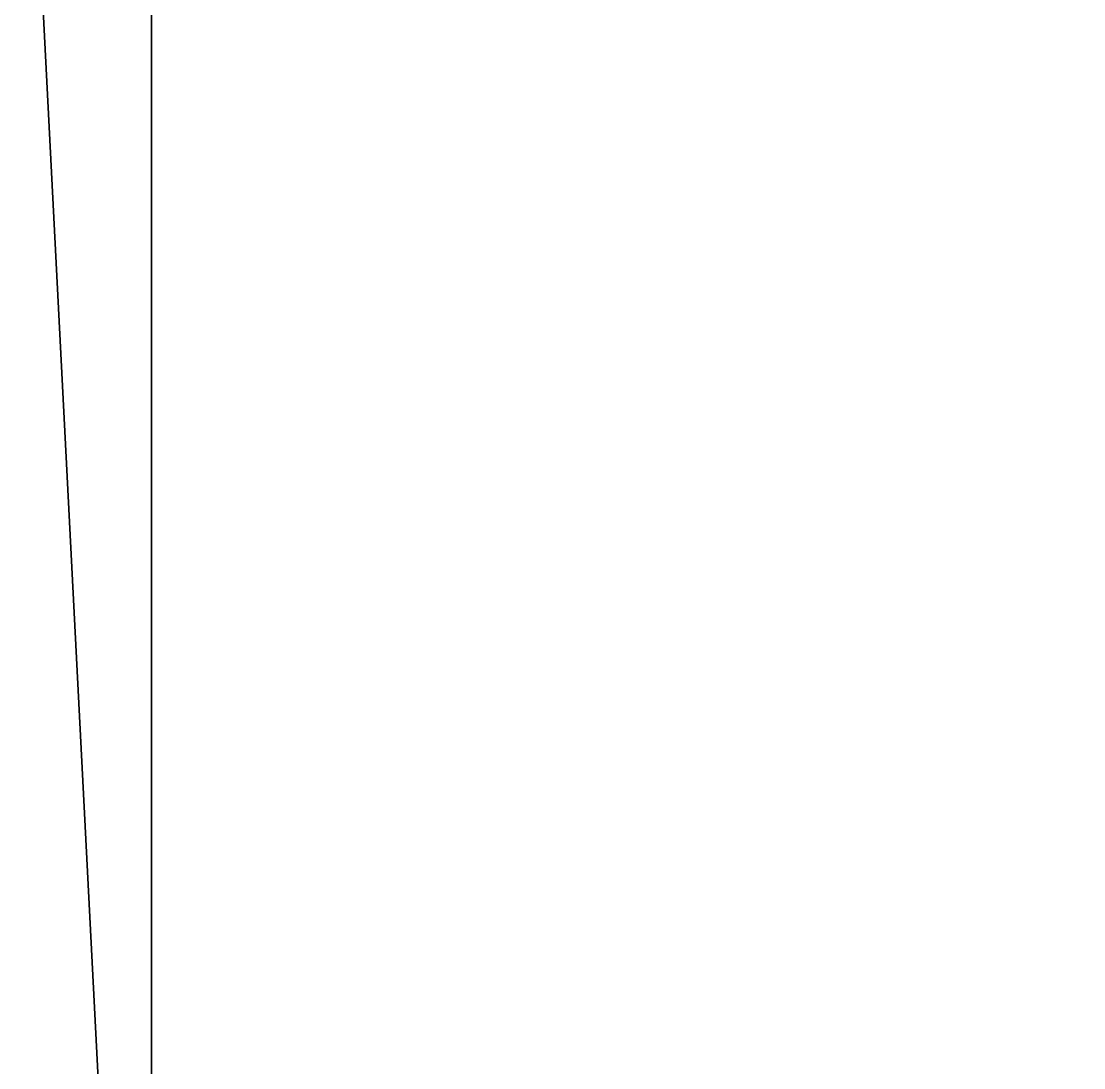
# Model space of a CAD drawing. Header units: millimetres. Extents: x 963 to 2563, y 1239 to 1839.
# Drawn here: x 1045.650689 to 1045.652279, y 1507.037932 to 1507.039499 of the extents above; entities that cross this region are included whole.
import ezdxf

# ---------------------------------------------------------------- set-up
doc = ezdxf.new("R2010")
doc.units = ezdxf.units.MM
doc.header["$LTSCALE"] = 25.4
doc.layers.get('0').update_dxf_attribs({"true_color": 0xffffff})

# ---------------------------------------------------------------- blocks, each defined once
blk = doc.blocks.new('Component#91')
at = {"color": 0}
blk.add_line((8243.8020825, 16268.8600377, -244.9054122), (8243.8020825, 16256.8600377, -244.9054122), dxfattribs=at)
blk.add_line((8243.8020825, 16268.8600377, -244.9054122), (8243.8020825, 16256.8600377, -244.9054122), dxfattribs=at)
mesh = blk.add_polyface(dxfattribs=at)
corners = [(9031.0895247, 16268.8600377, -721.7555512), (8161.0895247, 16256.8600377, -721.7555512), (8161.0895247, 16268.8600377, -721.7555512), (9031.0895247, 16256.8600377, -721.7555512)]
mesh.append_faces([[corners[k] for k in face] for face in [(0, 1, 2), (1, 0, 3)]], dxfattribs={"vtx0": -1, "color": 0})
mesh = blk.add_polyface(dxfattribs=at)
corners = [(9031.0895247, 16256.8600377, 1278.2444488), (8161.0895247, 16268.8600377, 1278.2444488), (8161.0895247, 16256.8600377, 1278.2444488), (9031.0895247, 16268.8600377, 1278.2444488)]
mesh.append_faces([[corners[k] for k in face] for face in [(0, 1, 2), (1, 0, 3)]], dxfattribs={"vtx0": -1, "color": 0})
mesh = blk.add_polyface(dxfattribs=at)
corners = [(8245.5405825, 16268.8600377, 751.0476078), (8242.519573, 16256.8600377, 754.9711173), (8245.5405825, 16256.8600377, 751.0476078), (8242.519573, 16268.8600377, 754.9711173)]
mesh.append_faces([[corners[k] for k in face] for face in [(0, 1, 2), (1, 0, 3)]], dxfattribs={"vtx0": -1, "color": 0})
mesh = blk.add_polyface(dxfattribs=at)
corners = [(8244.3815825, 16268.8600377, 763.5401268), (8243.051573, 16256.8600377, 762.2861268), (8243.051573, 16268.8600377, 762.2861268), (8244.3815825, 16256.8600377, 763.5401268)]
mesh.append_faces([[corners[k] for k in face] for face in [(0, 1, 2), (1, 0, 3)]], dxfattribs={"vtx0": -1, "color": 0})
mesh = blk.add_polyface(dxfattribs=at)
corners = [(8244.0395825, 16256.8600377, 1097.5207398), (8243.099073, 16268.8600377, 1098.1648398), (8243.099073, 16256.8600377, 1098.1648398), (8244.0395825, 16268.8600377, 1097.5207398)]
mesh.append_faces([[corners[k] for k in face] for face in [(0, 1, 2), (1, 0, 3)]], dxfattribs={"vtx0": -1, "color": 0})
mesh = blk.add_polyface(dxfattribs=at)
corners = [(8244.0965825, 16268.8600377, 1035.8000948), (8243.1845825, 16256.8600377, 1035.6955948), (8243.1845825, 16268.8600377, 1035.6955948), (8244.0965825, 16256.8600377, 1035.8000948)]
mesh.append_faces([[corners[k] for k in face] for face in [(0, 1, 2), (1, 0, 3)]], dxfattribs={"vtx0": -1, "color": 0})
mesh = blk.add_polyface(dxfattribs=at)
corners = [(8243.8020825, 16256.8600377, -244.9054122), (8243.1845825, 16268.8600377, -244.7059122), (8243.1845825, 16256.8600377, -244.7059122), (8243.8020825, 16268.8600377, -244.9054122)]
mesh.append_faces([[corners[k] for k in face] for face in [(0, 1, 2), (1, 0, 3)]], dxfattribs={"vtx0": -1, "color": 0})
mesh = blk.add_polyface(dxfattribs=at)
corners = [(8244.4765825, 16268.8600377, 278.9728858), (8243.2890825, 16256.8600377, 281.5473858), (8244.4765825, 16256.8600377, 278.9728858), (8243.2890825, 16268.8600377, 281.5473858)]
mesh.append_faces([[corners[k] for k in face] for face in [(0, 1, 2), (1, 0, 3)]], dxfattribs={"vtx0": -1, "color": 0})
mesh = blk.add_polyface(dxfattribs=at)
corners = [(8243.9920825, 16268.8600377, 601.7548798), (8243.3365825, 16256.8600377, 601.5458798), (8243.3365825, 16268.8600377, 601.5458798), (8243.9920825, 16256.8600377, 601.7548798)]
mesh.append_faces([[corners[k] for k in face] for face in [(0, 1, 2), (1, 0, 3)]], dxfattribs={"vtx0": -1, "color": 0})
mesh = blk.add_polyface(dxfattribs=at)
corners = [(8243.3745825, 16268.8600377, 370.5435283), (8243.8305825, 16256.8600377, 371.9115283), (8243.3745825, 16256.8600377, 370.5435283), (8243.8305825, 16268.8600377, 371.9115283)]
mesh.append_faces([[corners[k] for k in face] for face in [(0, 1, 2), (1, 0, 3)]], dxfattribs={"vtx0": -1, "color": 0})
mesh = blk.add_polyface(dxfattribs=at)
corners = [(8244.0680825, 16268.8600377, 1102.1358398), (8243.3840825, 16256.8600377, 1101.6845898), (8243.3840825, 16268.8600377, 1101.6845898), (8244.0680825, 16256.8600377, 1102.1358398)]
mesh.append_faces([[corners[k] for k in face] for face in [(0, 1, 2), (1, 0, 3)]], dxfattribs={"vtx0": -1, "color": 0})
mesh = blk.add_polyface(dxfattribs=at)
corners = [(8243.9730825, 16268.8600377, 2.8359678), (8243.4030825, 16256.8600377, 2.6839678), (8243.4030825, 16268.8600377, 2.6839678), (8243.9730825, 16256.8600377, 2.8359678)]
mesh.append_faces([[corners[k] for k in face] for face in [(0, 1, 2), (1, 0, 3)]], dxfattribs={"vtx0": -1, "color": 0})
mesh = blk.add_polyface(dxfattribs=at)
corners = [(8244.0490825, 16256.8600377, -333.7210547), (8243.4220825, 16268.8600377, -333.3030452), (8243.4220825, 16256.8600377, -333.3030452), (8244.0490825, 16268.8600377, -333.7210547)]
mesh.append_faces([[corners[k] for k in face] for face in [(0, 1, 2), (1, 0, 3)]], dxfattribs={"vtx0": -1, "color": 0})
mesh = blk.add_polyface(dxfattribs=at)
corners = [(8243.4790825, 16268.8600377, -368.8046022), (8243.9065825, 16256.8600377, -367.9686022), (8243.4790825, 16256.8600377, -368.8046022), (8243.9065825, 16268.8600377, -367.9686022)]
mesh.append_faces([[corners[k] for k in face] for face in [(0, 1, 2), (1, 0, 3)]], dxfattribs={"vtx0": -1, "color": 0})
mesh = blk.add_polyface(dxfattribs=at)
corners = [(8244.0110825, 16256.8600377, 792.4961743), (8243.4980825, 16268.8600377, 792.7716743), (8243.4980825, 16256.8600377, 792.7716743), (8244.0110825, 16268.8600377, 792.4961743)]
mesh.append_faces([[corners[k] for k in face] for face in [(0, 1, 2), (1, 0, 3)]], dxfattribs={"vtx0": -1, "color": 0})
mesh = blk.add_polyface(dxfattribs=at)
corners = [(8243.8210825, 16268.8600377, -403.5081592), (8243.5550825, 16256.8600377, -393.1056402), (8243.8210825, 16256.8600377, -403.5081592), (8243.5550825, 16268.8600377, -393.1056402)]
mesh.append_faces([[corners[k] for k in face] for face in [(0, 1, 2), (1, 0, 3)]], dxfattribs={"vtx0": -1, "color": 0})
mesh = blk.add_polyface(dxfattribs=at)
corners = [(8244.3530825, 16256.8600377, 995.5884283), (8243.5645825, 16268.8600377, 996.2306283), (8243.5645825, 16256.8600377, 996.2306283), (8244.3530825, 16268.8600377, 995.5884283)]
mesh.append_faces([[corners[k] for k in face] for face in [(0, 1, 2), (1, 0, 3)]], dxfattribs={"vtx0": -1, "color": 0})
mesh = blk.add_polyface(dxfattribs=at)
corners = [(8243.6405825, 16268.8600377, 845.1253003), (8244.0205825, 16256.8600377, 857.5532193), (8243.6405825, 16256.8600377, 845.1253003), (8244.0205825, 16268.8600377, 857.5532193)]
mesh.append_faces([[corners[k] for k in face] for face in [(0, 1, 2), (1, 0, 3)]], dxfattribs={"vtx0": -1, "color": 0})
mesh = blk.add_polyface(dxfattribs=at)
corners = [(8244.2105825, 16268.8600377, 561.5603133), (8243.6690825, 16256.8600377, 562.3203228), (8244.2105825, 16256.8600377, 561.5603133), (8243.6690825, 16268.8600377, 562.3203228)]
mesh.append_faces([[corners[k] for k in face] for face in [(0, 1, 2), (1, 0, 3)]], dxfattribs={"vtx0": -1, "color": 0})
mesh = blk.add_polyface(dxfattribs=at)
corners = [(8243.7830825, 16268.8600377, -295.1509882), (8244.2485825, 16256.8600377, -294.2674882), (8243.7830825, 16256.8600377, -295.1509882), (8244.2485825, 16268.8600377, -294.2674882)]
mesh.append_faces([[corners[k] for k in face] for face in [(0, 1, 2), (1, 0, 3)]], dxfattribs={"vtx0": -1, "color": 0})
mesh = blk.add_polyface(dxfattribs=at)
corners = [(8244.4670825, 16256.8600377, -245.0099122), (8243.8020825, 16268.8600377, -244.9054122), (8243.8020825, 16256.8600377, -244.9054122), (8244.4670825, 16268.8600377, -245.0099122)]
mesh.append_faces([[corners[k] for k in face] for face in [(0, 1, 2), (1, 0, 3)]], dxfattribs={"vtx0": -1, "color": 0})
blk = doc.blocks.new('export.dwg#1')
at = {"color": 0}
blk.add_blockref('Component#91', (-8161.0895247, -15988.8600377, 746.7555512), dxfattribs=at)

msp = doc.modelspace()

# ---------------------------------------------------------------- block references
at = {"color": 0}
msp.add_blockref('export.dwg#1', (962.9383259, 1239.0363659), dxfattribs=at)

doc.saveas('drawing.dxf')
